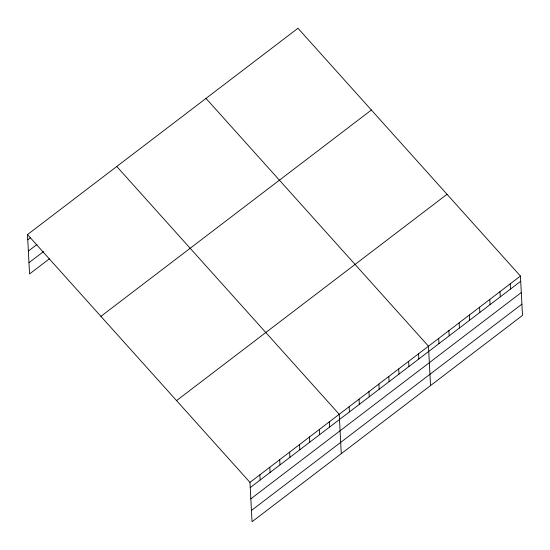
<?xml version="1.0" encoding="UTF-8"?>
<svg xmlns="http://www.w3.org/2000/svg" width="550" height="550" viewBox="0 0 550 550"><rect width="100%" height="100%" fill="white"/><g stroke="black" fill="none" stroke-linecap="round" stroke-linejoin="round"><path stroke-width="0.82" d="M27.5 234.582L297.969 28.256L520.438 276.052L522.5 315.418L252.031 521.744L249.968 482.377L27.5 234.582L29.562 273.948L49.397 258.823M27.775 239.8L30.415 237.779M28.366 251.068L36.96 244.509M28.971 262.68L43.519 251.584M100.911 316.353L371.388 110.027M176.55 400.606L447.026 194.281M249.968 482.377L520.438 276.052M250.236 487.589L520.712 281.263M250.827 498.857L521.304 292.531M251.439 510.469L521.909 304.143M206.009 98.409L428.478 346.197L430.54 385.564M116.758 166.499L339.219 414.288L341.282 453.654M510.221 283.841L510.489 289.059M499.998 291.637L500.273 296.856M489.782 299.434L490.057 304.645M479.566 307.23L479.841 312.441M469.349 315.019L469.624 320.238M459.133 322.816L459.401 328.027M448.91 330.612L449.185 335.823M438.694 338.408L438.969 343.619M418.557 353.767L418.832 358.978M408.643 361.329L408.918 366.547M398.723 368.899L398.998 374.11M388.809 376.461L389.084 381.672M378.888 384.024L379.163 389.242M368.974 391.593L369.249 396.804M359.054 399.156L359.329 404.374M349.14 406.725L349.415 411.936M329.306 421.85L329.581 427.068M319.385 429.419L319.66 434.631M309.471 436.982L309.746 442.2M299.551 444.551L299.826 449.763M289.637 452.114L289.905 457.325M279.716 459.676L279.991 464.894M269.803 467.246L270.071 472.457M259.882 474.808L260.157 480.026"/></g></svg>
